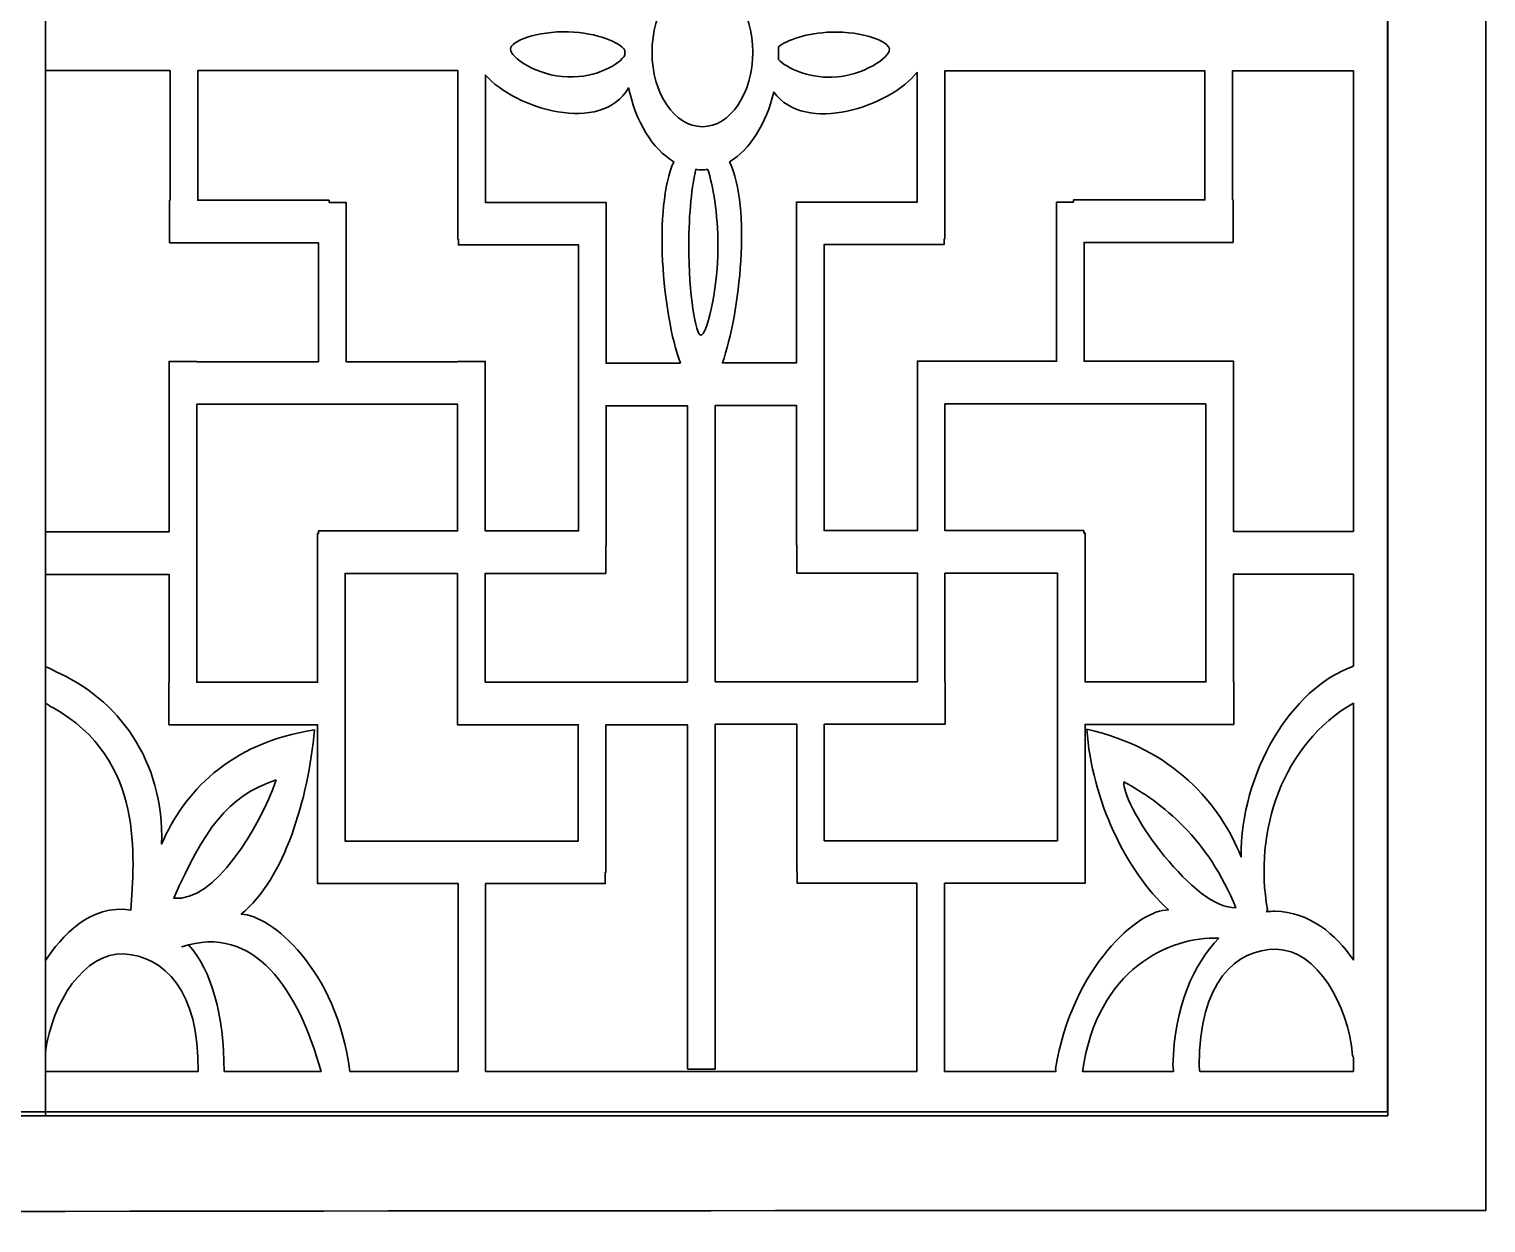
# Model space of a CAD drawing. Header units: centimetres. Extents: x 1.9 to 19.9, y -9.6 to 0.9.
# Drawn here: x 16.715 to 19.894, y -9.554 to -6.949 of the extents above; entities that cross this region are included whole.
import ezdxf

# ---------------------------------------------------------------- set-up
doc = ezdxf.new("R2010")
doc.units = ezdxf.units.CM
doc.header["$MEASUREMENT"] = 0
doc.layers.add('layer 1', color=7, linetype='Continuous')

msp = doc.modelspace()

# ---------------------------------------------------------------- linework, layer by layer
at = {"layer": 'layer 1', "color": 250, "lineweight": 35}
for points, knots in [([(1.85394, -9.55438), (1.85394, -9.55438), (1.85394, -4.48585), (1.85394, -4.48585), (1.85394, -4.48585), (1.85394, -4.48585), (19.89445, -4.48585), (19.89445, -4.48585), (19.89445, -4.48585), (19.89445, -4.48585), (19.89445, -9.52712), (19.89445, -9.52712), (19.89445, -9.52712), (13.88093, -9.52712), (7.86746, -9.55438), (1.85394, -9.55438)], [0, 0, 0, 0, 0.2, 0.2, 0.2, 0.2, 0.4, 0.4, 0.4, 0.4, 0.6, 0.6, 0.6, 0.6, 1, 1, 1, 1]), ([(2.06871, -4.70062), (2.06871, -4.70062), (2.06871, -9.31235), (2.06871, -9.31235), (2.06871, -9.31235), (2.06871, -9.31235), (19.67968, -9.31235), (19.67968, -9.31235), (19.67968, -9.31235), (19.67968, -9.31235), (19.67968, -4.70062), (19.67968, -4.70062), (19.67968, -4.70062), (19.67968, -4.70062), (2.06871, -4.70062), (2.06871, -4.70062)], [0, 0, 0, 0, 0.2, 0.2, 0.2, 0.2, 0.4, 0.4, 0.4, 0.4, 0.6, 0.6, 0.6, 0.6, 1, 1, 1, 1]), ([(13.90692, -4.6818), (13.90692, -4.6818), (16.75077, -4.6818), (16.75077, -4.6818), (16.75077, -4.6818), (16.75077, -4.6818), (16.75077, -9.32079), (16.75077, -9.32079), (16.75077, -9.32079), (16.75077, -9.32079), (13.90692, -9.32079), (13.90692, -9.32079), (13.90692, -9.32079), (13.90692, -9.32079), (13.90692, -4.6818), (13.90692, -4.6818)], [0, 0, 0, 0, 0.2, 0.2, 0.2, 0.2, 0.4, 0.4, 0.4, 0.4, 0.6, 0.6, 0.6, 0.6, 1, 1, 1, 1]), ([(16.67365, -4.6818), (16.67365, -4.6818), (19.6804, -4.6818), (19.6804, -4.6818), (19.6804, -4.6818), (19.6804, -4.6818), (19.6804, -9.32079), (19.6804, -9.32079), (19.6804, -9.32079), (19.6804, -9.32079), (16.67365, -9.32079), (16.67365, -9.32079), (16.67365, -9.32079), (16.67365, -9.32079), (16.67365, -4.6818), (16.67365, -4.6818)], [0, 0, 0, 0, 0.2, 0.2, 0.2, 0.2, 0.4, 0.4, 0.4, 0.4, 0.6, 0.6, 0.6, 0.6, 1, 1, 1, 1]), ([(18.18466, -6.83779), (18.2454, -6.83779), (18.29465, -6.91046), (18.29465, -7.00006), (18.29465, -7.00006), (18.29465, -7.08966), (18.2454, -7.16233), (18.18466, -7.16233), (18.18466, -7.16233), (18.12393, -7.16233), (18.07467, -7.08966), (18.07467, -7.00006), (18.07467, -7.00006), (18.07467, -6.91046), (18.12393, -6.83779), (18.18466, -6.83779)], [0, 0, 0, 0, 0.2, 0.2, 0.2, 0.2, 0.4, 0.4, 0.4, 0.4, 0.6, 0.6, 0.6, 0.6, 1, 1, 1, 1]), ([(18.01531, -7.0063), (18.01524, -7.00339), (18.01521, -7.00047), (18.01521, -6.99753), (18.01521, -6.99753), (18.01521, -6.99679), (18.01522, -6.99605), (18.01522, -6.99531), (18.01522, -6.99531), (18.00553, -6.97868), (17.95475, -6.9573), (17.89257, -6.95536), (17.89257, -6.95536), (17.82317, -6.9532), (17.76582, -6.97605), (17.76555, -6.99302), (17.76555, -6.99302), (17.76529, -7.01), (17.82166, -7.05165), (17.89105, -7.05381), (17.89105, -7.05381), (17.95378, -7.05577), (18.00571, -7.02481), (18.01531, -7.0063)], [0, 0, 0, 0, 0.1428571, 0.1428571, 0.1428571, 0.1428571, 0.2857143, 0.2857143, 0.2857143, 0.2857143, 0.4285714, 0.4285714, 0.4285714, 0.4285714, 0.5714286, 0.5714286, 0.5714286, 0.5714286, 0.7142857, 0.7142857, 0.7142857, 0.7142857, 1, 1, 1, 1]), ([(18.35063, -6.98788), (18.3507, -6.99108), (18.35075, -6.9943), (18.35075, -6.99753), (18.35075, -6.99753), (18.35075, -7.00375), (18.3506, -7.00992), (18.35032, -7.01603), (18.35032, -7.01603), (18.36875, -7.03405), (18.41419, -7.05607), (18.46739, -7.05441), (18.46739, -7.05441), (18.53679, -7.05224), (18.59315, -7.0106), (18.59289, -6.99362), (18.59289, -6.99362), (18.59263, -6.97664), (18.53527, -6.95379), (18.46588, -6.95596), (18.46588, -6.95596), (18.41338, -6.9576), (18.36901, -6.97309), (18.35063, -6.98788)], [0, 0, 0, 0, 0.1428571, 0.1428571, 0.1428571, 0.1428571, 0.2857143, 0.2857143, 0.2857143, 0.2857143, 0.4285714, 0.4285714, 0.4285714, 0.4285714, 0.5714286, 0.5714286, 0.5714286, 0.5714286, 0.7142857, 0.7142857, 0.7142857, 0.7142857, 1, 1, 1, 1]), ([(16.75077, -8.04649), (16.75077, -8.04649), (17.0208, -8.04649), (17.0208, -8.04649), (17.0208, -8.04649), (17.0208, -8.04649), (17.0208, -7.67468), (17.0208, -7.67468), (17.0208, -7.67468), (17.0208, -7.67468), (17.08094, -7.67468), (17.08094, -7.67468), (17.08094, -7.67468), (17.08094, -7.67468), (17.08094, -7.67516), (17.08094, -7.67516), (17.08094, -7.67516), (17.08094, -7.67516), (17.3467, -7.67516), (17.3467, -7.67516), (17.3467, -7.67516), (17.3467, -7.67516), (17.3467, -7.41575), (17.3467, -7.41575), (17.3467, -7.41575), (17.3467, -7.41575), (17.02175, -7.41575), (17.02175, -7.41575), (17.02175, -7.41575), (17.02175, -7.41575), (17.02175, -7.32297), (17.02175, -7.32297), (17.02175, -7.32297), (17.02175, -7.32297), (17.02303, -7.32297), (17.02303, -7.32297), (17.02303, -7.32297), (17.02303, -7.32297), (17.02303, -7.03993), (17.02303, -7.03993), (17.02303, -7.03993), (17.02303, -7.03993), (16.75077, -7.03993), (16.75077, -7.03993), (16.75077, -7.03993), (16.75077, -7.03993), (16.75077, -8.04649), (16.75077, -8.04649)], [0, 0, 0, 0, 0.0769231, 0.0769231, 0.0769231, 0.0769231, 0.1538462, 0.1538462, 0.1538462, 0.1538462, 0.2307692, 0.2307692, 0.2307692, 0.2307692, 0.3076923, 0.3076923, 0.3076923, 0.3076923, 0.3846154, 0.3846154, 0.3846154, 0.3846154, 0.4615385, 0.4615385, 0.4615385, 0.4615385, 0.5384615, 0.5384615, 0.5384615, 0.5384615, 0.6153846, 0.6153846, 0.6153846, 0.6153846, 0.6923077, 0.6923077, 0.6923077, 0.6923077, 0.7692308, 0.7692308, 0.7692308, 0.7692308, 0.8461538, 0.8461538, 0.8461538, 0.8461538, 1, 1, 1, 1]), ([(17.36991, -7.32297), (17.36991, -7.32297), (17.08316, -7.32297), (17.08316, -7.32297), (17.08316, -7.32297), (17.08316, -7.32297), (17.08316, -7.03993), (17.08316, -7.03993), (17.08316, -7.03993), (17.08316, -7.03993), (17.65089, -7.03993), (17.65089, -7.03993), (17.65089, -7.03993), (17.65089, -7.03993), (17.65089, -7.40793), (17.65089, -7.40793), (17.65089, -7.40793), (17.65089, -7.40793), (17.65218, -7.40793), (17.65218, -7.40793), (17.65218, -7.40793), (17.65218, -7.40793), (17.65218, -7.42039), (17.65218, -7.42039), (17.65218, -7.42039), (17.65218, -7.42039), (17.91441, -7.42039), (17.91441, -7.42039), (17.91441, -7.42039), (17.91441, -7.42039), (17.91441, -8.04456), (17.91441, -8.04456), (17.91441, -8.04456), (17.91441, -8.04456), (17.71057, -8.04456), (17.71057, -8.04456), (17.71057, -8.04456), (17.71057, -8.04456), (17.71057, -7.76794), (17.71057, -7.76794), (17.71057, -7.76794), (17.71057, -7.76794), (17.71057, -7.67516), (17.71057, -7.67516), (17.71057, -7.67516), (17.71057, -7.67516), (17.71057, -7.67468), (17.71057, -7.67468), (17.71057, -7.67468), (17.71057, -7.67468), (17.65044, -7.67468), (17.65044, -7.67468), (17.65044, -7.67468), (17.65044, -7.67468), (17.65044, -7.67516), (17.65044, -7.67516), (17.65044, -7.67516), (17.65044, -7.67516), (17.40684, -7.67516), (17.40684, -7.67516), (17.40684, -7.67516), (17.40684, -7.67516), (17.40684, -7.32761), (17.40684, -7.32761), (17.40684, -7.32761), (17.40684, -7.32761), (17.36991, -7.32761), (17.36991, -7.32761), (17.36991, -7.32761), (17.36991, -7.32761), (17.36991, -7.32297), (17.36991, -7.32297)], [0, 0, 0, 0, 0.0526316, 0.0526316, 0.0526316, 0.0526316, 0.1052632, 0.1052632, 0.1052632, 0.1052632, 0.1578947, 0.1578947, 0.1578947, 0.1578947, 0.2105263, 0.2105263, 0.2105263, 0.2105263, 0.2631579, 0.2631579, 0.2631579, 0.2631579, 0.3157895, 0.3157895, 0.3157895, 0.3157895, 0.3684211, 0.3684211, 0.3684211, 0.3684211, 0.4210526, 0.4210526, 0.4210526, 0.4210526, 0.4736842, 0.4736842, 0.4736842, 0.4736842, 0.5263158, 0.5263158, 0.5263158, 0.5263158, 0.5789474, 0.5789474, 0.5789474, 0.5789474, 0.6315789, 0.6315789, 0.6315789, 0.6315789, 0.6842105, 0.6842105, 0.6842105, 0.6842105, 0.7368421, 0.7368421, 0.7368421, 0.7368421, 0.7894737, 0.7894737, 0.7894737, 0.7894737, 0.8421053, 0.8421053, 0.8421053, 0.8421053, 0.8947368, 0.8947368, 0.8947368, 0.8947368, 1, 1, 1, 1]), ([(18.13644, -7.67861), (18.09708, -7.57032), (18.07732, -7.33937), (18.12217, -7.23884), (18.12217, -7.23884), (18.07554, -7.21084), (18.03902, -7.15158), (18.02343, -7.07775), (18.02343, -7.07775), (17.96347, -7.18039), (17.77688, -7.12361), (17.71102, -7.04978), (17.71102, -7.04978), (17.71102, -7.04978), (17.71102, -7.32761), (17.71102, -7.32761), (17.71102, -7.32761), (17.71102, -7.32761), (17.91441, -7.32761), (17.91441, -7.32761), (17.91441, -7.32761), (17.91441, -7.32761), (17.95132, -7.32761), (17.95132, -7.32761), (17.95132, -7.32761), (17.95132, -7.32761), (17.97455, -7.32761), (17.97455, -7.32761), (17.97455, -7.32761), (17.97455, -7.32761), (17.97455, -7.67861), (17.97455, -7.67861), (17.97455, -7.67861), (17.97455, -7.67861), (18.13644, -7.67861), (18.13644, -7.67861)], [0, 0, 0, 0, 0.1, 0.1, 0.1, 0.1, 0.2, 0.2, 0.2, 0.2, 0.3, 0.3, 0.3, 0.3, 0.4, 0.4, 0.4, 0.4, 0.5, 0.5, 0.5, 0.5, 0.6, 0.6, 0.6, 0.6, 0.7, 0.7, 0.7, 0.7, 0.8, 0.8, 0.8, 0.8, 1, 1, 1, 1]), ([(18.65337, -7.04318), (18.59535, -7.11822), (18.40778, -7.18071), (18.3405, -7.08682), (18.3405, -7.08682), (18.32393, -7.15636), (18.28857, -7.21189), (18.24392, -7.23877), (18.24392, -7.23877), (18.29126, -7.33893), (18.26686, -7.56879), (18.22818, -7.67781), (18.22818, -7.67781), (18.22818, -7.67781), (18.38984, -7.67781), (18.38984, -7.67781), (18.38984, -7.67781), (18.38984, -7.67781), (18.38984, -7.32681), (18.38984, -7.32681), (18.38984, -7.32681), (18.38984, -7.32681), (18.41307, -7.32681), (18.41307, -7.32681), (18.41307, -7.32681), (18.41307, -7.32681), (18.44998, -7.32681), (18.44998, -7.32681), (18.44998, -7.32681), (18.44998, -7.32681), (18.65337, -7.32681), (18.65337, -7.32681), (18.65337, -7.32681), (18.65337, -7.32681), (18.65337, -7.04318), (18.65337, -7.04318)], [0, 0, 0, 0, 0.1, 0.1, 0.1, 0.1, 0.2, 0.2, 0.2, 0.2, 0.3, 0.3, 0.3, 0.3, 0.4, 0.4, 0.4, 0.4, 0.5, 0.5, 0.5, 0.5, 0.6, 0.6, 0.6, 0.6, 0.7, 0.7, 0.7, 0.7, 0.8, 0.8, 0.8, 0.8, 1, 1, 1, 1]), ([(18.99448, -7.32217), (18.99448, -7.32217), (19.28123, -7.32217), (19.28123, -7.32217), (19.28123, -7.32217), (19.28123, -7.32217), (19.28123, -7.04073), (19.28123, -7.04073), (19.28123, -7.04073), (19.28123, -7.04073), (18.7135, -7.04073), (18.7135, -7.04073), (18.7135, -7.04073), (18.7135, -7.04073), (18.7135, -7.40713), (18.7135, -7.40713), (18.7135, -7.40713), (18.7135, -7.40713), (18.71222, -7.40713), (18.71222, -7.40713), (18.71222, -7.40713), (18.71222, -7.40713), (18.71222, -7.41959), (18.71222, -7.41959), (18.71222, -7.41959), (18.71222, -7.41959), (18.44998, -7.41959), (18.44998, -7.41959), (18.44998, -7.41959), (18.44998, -7.41959), (18.44998, -8.04376), (18.44998, -8.04376), (18.44998, -8.04376), (18.44998, -8.04376), (18.65382, -8.04376), (18.65382, -8.04376), (18.65382, -8.04376), (18.65382, -8.04376), (18.65382, -7.76714), (18.65382, -7.76714), (18.65382, -7.76714), (18.65382, -7.76714), (18.65382, -7.67436), (18.65382, -7.67436), (18.65382, -7.67436), (18.65382, -7.67436), (18.65382, -7.67389), (18.65382, -7.67389), (18.65382, -7.67389), (18.65382, -7.67389), (18.71395, -7.67389), (18.71395, -7.67389), (18.71395, -7.67389), (18.71395, -7.67389), (18.71395, -7.67436), (18.71395, -7.67436), (18.71395, -7.67436), (18.71395, -7.67436), (18.95756, -7.67436), (18.95756, -7.67436), (18.95756, -7.67436), (18.95756, -7.67436), (18.95756, -7.32681), (18.95756, -7.32681), (18.95756, -7.32681), (18.95756, -7.32681), (18.99448, -7.32681), (18.99448, -7.32681), (18.99448, -7.32681), (18.99448, -7.32681), (18.99448, -7.32217), (18.99448, -7.32217)], [0, 0, 0, 0, 0.0526316, 0.0526316, 0.0526316, 0.0526316, 0.1052632, 0.1052632, 0.1052632, 0.1052632, 0.1578947, 0.1578947, 0.1578947, 0.1578947, 0.2105263, 0.2105263, 0.2105263, 0.2105263, 0.2631579, 0.2631579, 0.2631579, 0.2631579, 0.3157895, 0.3157895, 0.3157895, 0.3157895, 0.3684211, 0.3684211, 0.3684211, 0.3684211, 0.4210526, 0.4210526, 0.4210526, 0.4210526, 0.4736842, 0.4736842, 0.4736842, 0.4736842, 0.5263158, 0.5263158, 0.5263158, 0.5263158, 0.5789474, 0.5789474, 0.5789474, 0.5789474, 0.6315789, 0.6315789, 0.6315789, 0.6315789, 0.6842105, 0.6842105, 0.6842105, 0.6842105, 0.7368421, 0.7368421, 0.7368421, 0.7368421, 0.7894737, 0.7894737, 0.7894737, 0.7894737, 0.8421053, 0.8421053, 0.8421053, 0.8421053, 0.8947368, 0.8947368, 0.8947368, 0.8947368, 1, 1, 1, 1]), ([(19.34137, -7.32217), (19.34137, -7.32217), (19.34265, -7.32217), (19.34265, -7.32217), (19.34265, -7.32217), (19.34265, -7.32217), (19.34265, -7.41495), (19.34265, -7.41495), (19.34265, -7.41495), (19.34265, -7.41495), (19.01769, -7.41495), (19.01769, -7.41495), (19.01769, -7.41495), (19.01769, -7.41495), (19.01769, -7.67436), (19.01769, -7.67436), (19.01769, -7.67436), (19.01769, -7.67436), (19.28345, -7.67436), (19.28345, -7.67436), (19.28345, -7.67436), (19.28345, -7.67436), (19.28345, -7.67389), (19.28345, -7.67389), (19.28345, -7.67389), (19.28345, -7.67389), (19.34359, -7.67389), (19.34359, -7.67389), (19.34359, -7.67389), (19.34359, -7.67389), (19.34359, -8.04569), (19.34359, -8.04569), (19.34359, -8.04569), (19.34359, -8.04569), (19.60527, -8.04569), (19.60527, -8.04569), (19.60527, -8.04569), (19.60527, -8.04569), (19.60527, -7.04073), (19.60527, -7.04073), (19.60527, -7.04073), (19.60527, -7.04073), (19.34137, -7.04073), (19.34137, -7.04073), (19.34137, -7.04073), (19.34137, -7.04073), (19.34137, -7.32217), (19.34137, -7.32217)], [0, 0, 0, 0, 0.0769231, 0.0769231, 0.0769231, 0.0769231, 0.1538462, 0.1538462, 0.1538462, 0.1538462, 0.2307692, 0.2307692, 0.2307692, 0.2307692, 0.3076923, 0.3076923, 0.3076923, 0.3076923, 0.3846154, 0.3846154, 0.3846154, 0.3846154, 0.4615385, 0.4615385, 0.4615385, 0.4615385, 0.5384615, 0.5384615, 0.5384615, 0.5384615, 0.6153846, 0.6153846, 0.6153846, 0.6153846, 0.6923077, 0.6923077, 0.6923077, 0.6923077, 0.7692308, 0.7692308, 0.7692308, 0.7692308, 0.8461538, 0.8461538, 0.8461538, 0.8461538, 1, 1, 1, 1]), ([(18.1964, -7.25557), (18.19197, -7.25611), (18.1875, -7.25638), (18.18298, -7.25638), (18.18298, -7.25638), (18.17866, -7.25638), (18.17438, -7.25613), (18.17014, -7.25564), (18.17014, -7.25564), (18.1621, -7.2889), (18.1549, -7.35064), (18.15477, -7.42195), (18.15477, -7.42195), (18.15456, -7.52904), (18.17037, -7.61718), (18.18137, -7.61733), (18.18137, -7.61733), (18.19238, -7.61748), (18.21839, -7.52991), (18.2186, -7.42282), (18.2186, -7.42282), (18.21873, -7.35121), (18.20729, -7.28898), (18.1964, -7.25557)], [0, 0, 0, 0, 0.1428571, 0.1428571, 0.1428571, 0.1428571, 0.2857143, 0.2857143, 0.2857143, 0.2857143, 0.4285714, 0.4285714, 0.4285714, 0.4285714, 0.5714286, 0.5714286, 0.5714286, 0.5714286, 0.7142857, 0.7142857, 0.7142857, 0.7142857, 1, 1, 1, 1]), ([(17.08094, -7.76794), (17.08094, -7.76794), (17.65044, -7.76794), (17.65044, -7.76794), (17.65044, -7.76794), (17.65044, -7.76794), (17.65044, -8.04456), (17.65044, -8.04456), (17.65044, -8.04456), (17.65044, -8.04456), (17.34707, -8.04456), (17.34707, -8.04456), (17.34707, -8.04456), (17.34707, -8.04456), (17.34707, -8.04986), (17.34707, -8.04986), (17.34707, -8.04986), (17.34707, -8.04986), (17.34472, -8.04986), (17.34472, -8.04986), (17.34472, -8.04986), (17.34472, -8.04986), (17.34472, -8.37473), (17.34472, -8.37473), (17.34472, -8.37473), (17.34472, -8.37473), (17.08094, -8.37473), (17.08094, -8.37473), (17.08094, -8.37473), (17.08094, -8.37473), (17.08094, -7.76794), (17.08094, -7.76794)], [0, 0, 0, 0, 0.1111111, 0.1111111, 0.1111111, 0.1111111, 0.2222222, 0.2222222, 0.2222222, 0.2222222, 0.3333333, 0.3333333, 0.3333333, 0.3333333, 0.4444444, 0.4444444, 0.4444444, 0.4444444, 0.5555556, 0.5555556, 0.5555556, 0.5555556, 0.6666667, 0.6666667, 0.6666667, 0.6666667, 0.7777778, 0.7777778, 0.7777778, 0.7777778, 1, 1, 1, 1]), ([(18.15171, -8.37451), (18.15171, -8.37451), (18.15171, -8.37371), (18.15171, -8.37371), (18.15171, -8.37371), (18.15171, -8.37371), (18.15175, -8.37371), (18.15175, -8.37371), (18.15175, -8.37371), (18.15175, -8.37371), (18.15175, -7.77139), (18.15175, -7.77139), (18.15175, -7.77139), (18.15175, -7.77139), (17.97455, -7.77139), (17.97455, -7.77139), (17.97455, -7.77139), (17.97455, -7.77139), (17.97455, -8.07643), (17.97455, -8.07643), (17.97455, -8.07643), (17.97455, -8.07643), (17.97382, -8.07643), (17.97382, -8.07643), (17.97382, -8.07643), (17.97382, -8.07643), (17.97382, -8.13734), (17.97382, -8.13734), (17.97382, -8.13734), (17.97382, -8.13734), (17.71057, -8.13734), (17.71057, -8.13734), (17.71057, -8.13734), (17.71057, -8.13734), (17.71057, -8.37451), (17.71057, -8.37451), (17.71057, -8.37451), (17.71057, -8.37451), (18.15171, -8.37451), (18.15171, -8.37451)], [0, 0, 0, 0, 0.0909091, 0.0909091, 0.0909091, 0.0909091, 0.1818182, 0.1818182, 0.1818182, 0.1818182, 0.2727273, 0.2727273, 0.2727273, 0.2727273, 0.3636364, 0.3636364, 0.3636364, 0.3636364, 0.4545455, 0.4545455, 0.4545455, 0.4545455, 0.5454545, 0.5454545, 0.5454545, 0.5454545, 0.6363636, 0.6363636, 0.6363636, 0.6363636, 0.7272727, 0.7272727, 0.7272727, 0.7272727, 0.8181818, 0.8181818, 0.8181818, 0.8181818, 1, 1, 1, 1]), ([(18.65382, -8.37371), (18.65382, -8.37371), (18.65382, -8.13654), (18.65382, -8.13654), (18.65382, -8.13654), (18.65382, -8.13654), (18.39058, -8.13654), (18.39058, -8.13654), (18.39058, -8.13654), (18.39058, -8.13654), (18.39058, -8.07564), (18.39058, -8.07564), (18.39058, -8.07564), (18.39058, -8.07564), (18.38984, -8.07564), (18.38984, -8.07564), (18.38984, -8.07564), (18.38984, -8.07564), (18.38984, -7.77059), (18.38984, -7.77059), (18.38984, -7.77059), (18.38984, -7.77059), (18.21265, -7.77059), (18.21265, -7.77059), (18.21265, -7.77059), (18.21265, -7.77059), (18.21265, -8.37371), (18.21265, -8.37371), (18.21265, -8.37371), (18.21265, -8.37371), (18.65382, -8.37371), (18.65382, -8.37371)], [0, 0, 0, 0, 0.1111111, 0.1111111, 0.1111111, 0.1111111, 0.2222222, 0.2222222, 0.2222222, 0.2222222, 0.3333333, 0.3333333, 0.3333333, 0.3333333, 0.4444444, 0.4444444, 0.4444444, 0.4444444, 0.5555556, 0.5555556, 0.5555556, 0.5555556, 0.6666667, 0.6666667, 0.6666667, 0.6666667, 0.7777778, 0.7777778, 0.7777778, 0.7777778, 1, 1, 1, 1]), ([(19.28345, -7.76714), (19.28345, -7.76714), (18.71395, -7.76714), (18.71395, -7.76714), (18.71395, -7.76714), (18.71395, -7.76714), (18.71395, -8.04376), (18.71395, -8.04376), (18.71395, -8.04376), (18.71395, -8.04376), (19.01732, -8.04376), (19.01732, -8.04376), (19.01732, -8.04376), (19.01732, -8.04376), (19.01732, -8.04906), (19.01732, -8.04906), (19.01732, -8.04906), (19.01732, -8.04906), (19.01967, -8.04906), (19.01967, -8.04906), (19.01967, -8.04906), (19.01967, -8.04906), (19.01967, -8.37393), (19.01967, -8.37393), (19.01967, -8.37393), (19.01967, -8.37393), (19.28345, -8.37393), (19.28345, -8.37393), (19.28345, -8.37393), (19.28345, -8.37393), (19.28345, -7.76714), (19.28345, -7.76714)], [0, 0, 0, 0, 0.1111111, 0.1111111, 0.1111111, 0.1111111, 0.2222222, 0.2222222, 0.2222222, 0.2222222, 0.3333333, 0.3333333, 0.3333333, 0.3333333, 0.4444444, 0.4444444, 0.4444444, 0.4444444, 0.5555556, 0.5555556, 0.5555556, 0.5555556, 0.6666667, 0.6666667, 0.6666667, 0.6666667, 0.7777778, 0.7777778, 0.7777778, 0.7777778, 1, 1, 1, 1]), ([(17.65044, -8.13734), (17.65044, -8.13734), (17.65044, -8.37451), (17.65044, -8.37451), (17.65044, -8.37451), (17.65044, -8.37451), (17.65011, -8.37451), (17.65011, -8.37451), (17.65011, -8.37451), (17.65011, -8.37451), (17.65011, -8.46729), (17.65011, -8.46729), (17.65011, -8.46729), (17.65011, -8.46729), (17.91382, -8.46729), (17.91382, -8.46729), (17.91382, -8.46729), (17.91382, -8.46729), (17.91382, -8.7214), (17.91382, -8.7214), (17.91382, -8.7214), (17.91382, -8.7214), (17.40486, -8.7214), (17.40486, -8.7214), (17.40486, -8.7214), (17.40486, -8.7214), (17.40486, -8.13734), (17.40486, -8.13734), (17.40486, -8.13734), (17.40486, -8.13734), (17.65044, -8.13734), (17.65044, -8.13734)], [0, 0, 0, 0, 0.1111111, 0.1111111, 0.1111111, 0.1111111, 0.2222222, 0.2222222, 0.2222222, 0.2222222, 0.3333333, 0.3333333, 0.3333333, 0.3333333, 0.4444444, 0.4444444, 0.4444444, 0.4444444, 0.5555556, 0.5555556, 0.5555556, 0.5555556, 0.6666667, 0.6666667, 0.6666667, 0.6666667, 0.7777778, 0.7777778, 0.7777778, 0.7777778, 1, 1, 1, 1]), ([(18.71395, -8.13654), (18.71395, -8.13654), (18.71395, -8.37371), (18.71395, -8.37371), (18.71395, -8.37371), (18.71395, -8.37371), (18.71428, -8.37371), (18.71428, -8.37371), (18.71428, -8.37371), (18.71428, -8.37371), (18.71428, -8.46649), (18.71428, -8.46649), (18.71428, -8.46649), (18.71428, -8.46649), (18.45058, -8.46649), (18.45058, -8.46649), (18.45058, -8.46649), (18.45058, -8.46649), (18.45058, -8.72061), (18.45058, -8.72061), (18.45058, -8.72061), (18.45058, -8.72061), (18.95954, -8.72061), (18.95954, -8.72061), (18.95954, -8.72061), (18.95954, -8.72061), (18.95954, -8.13654), (18.95954, -8.13654), (18.95954, -8.13654), (18.95954, -8.13654), (18.71395, -8.13654), (18.71395, -8.13654)], [0, 0, 0, 0, 0.1111111, 0.1111111, 0.1111111, 0.1111111, 0.2222222, 0.2222222, 0.2222222, 0.2222222, 0.3333333, 0.3333333, 0.3333333, 0.3333333, 0.4444444, 0.4444444, 0.4444444, 0.4444444, 0.5555556, 0.5555556, 0.5555556, 0.5555556, 0.6666667, 0.6666667, 0.6666667, 0.6666667, 0.7777778, 0.7777778, 0.7777778, 0.7777778, 1, 1, 1, 1]), ([(19.60527, -8.13847), (19.60527, -8.13847), (19.34359, -8.13847), (19.34359, -8.13847), (19.34359, -8.13847), (19.34359, -8.13847), (19.34359, -8.37393), (19.34359, -8.37393), (19.34359, -8.37393), (19.34359, -8.37393), (19.34413, -8.37393), (19.34413, -8.37393), (19.34413, -8.37393), (19.34413, -8.37393), (19.34413, -8.46671), (19.34413, -8.46671), (19.34413, -8.46671), (19.34413, -8.46671), (19.01967, -8.46671), (19.01967, -8.46671), (19.01967, -8.46671), (19.01967, -8.46671), (19.01967, -8.81338), (19.01967, -8.81338), (19.01967, -8.81338), (19.01967, -8.81338), (19.01847, -8.81338), (19.01847, -8.81338), (19.01847, -8.81338), (19.01847, -8.81338), (18.95954, -8.81338), (18.95954, -8.81338), (18.95954, -8.81338), (18.95954, -8.81338), (18.71302, -8.81338), (18.71302, -8.81338), (18.71302, -8.81338), (18.71302, -8.81338), (18.71302, -9.22391), (18.71302, -9.22391), (18.71302, -9.22391), (18.71302, -9.22391), (18.95605, -9.22391), (18.95605, -9.22391), (18.95605, -9.22391), (18.9558, -9.22209), (18.9556, -9.22022), (18.95546, -9.21829), (18.95546, -9.21829), (18.99081, -8.99597), (19.13842, -8.86912), (19.20179, -8.87158), (19.20179, -8.87158), (19.10921, -8.78677), (19.03438, -8.63098), (19.0236, -8.4774), (19.0236, -8.4774), (19.21078, -8.51801), (19.31576, -8.64175), (19.36025, -8.75576), (19.36025, -8.75576), (19.35946, -8.57191), (19.46841, -8.38903), (19.60527, -8.33929), (19.60527, -8.33929), (19.60527, -8.33929), (19.60527, -8.13847), (19.60527, -8.13847)], [0, 0, 0, 0, 0.0555556, 0.0555556, 0.0555556, 0.0555556, 0.1111111, 0.1111111, 0.1111111, 0.1111111, 0.1666667, 0.1666667, 0.1666667, 0.1666667, 0.2222222, 0.2222222, 0.2222222, 0.2222222, 0.2777778, 0.2777778, 0.2777778, 0.2777778, 0.3333333, 0.3333333, 0.3333333, 0.3333333, 0.3888889, 0.3888889, 0.3888889, 0.3888889, 0.4444444, 0.4444444, 0.4444444, 0.4444444, 0.5, 0.5, 0.5, 0.5, 0.5555556, 0.5555556, 0.5555556, 0.5555556, 0.6111111, 0.6111111, 0.6111111, 0.6111111, 0.6666667, 0.6666667, 0.6666667, 0.6666667, 0.7222222, 0.7222222, 0.7222222, 0.7222222, 0.7777778, 0.7777778, 0.7777778, 0.7777778, 0.8333333, 0.8333333, 0.8333333, 0.8333333, 0.8888889, 0.8888889, 0.8888889, 0.8888889, 1, 1, 1, 1]), ([(17.65138, -9.22391), (17.65138, -9.22391), (17.65138, -8.81418), (17.65138, -8.81418), (17.65138, -8.81418), (17.65138, -8.81418), (17.40486, -8.81418), (17.40486, -8.81418), (17.40486, -8.81418), (17.40486, -8.81418), (17.34592, -8.81418), (17.34592, -8.81418), (17.34592, -8.81418), (17.34592, -8.81418), (17.34472, -8.81418), (17.34472, -8.81418), (17.34472, -8.81418), (17.34472, -8.81418), (17.34472, -8.46751), (17.34472, -8.46751), (17.34472, -8.46751), (17.34472, -8.46751), (17.02027, -8.46751), (17.02027, -8.46751), (17.02027, -8.46751), (17.02027, -8.46751), (17.02027, -8.37473), (17.02027, -8.37473), (17.02027, -8.37473), (17.02027, -8.37473), (17.0208, -8.37473), (17.0208, -8.37473), (17.0208, -8.37473), (17.0208, -8.37473), (17.0208, -8.13927), (17.0208, -8.13927), (17.0208, -8.13927), (17.0208, -8.13927), (16.75077, -8.13927), (16.75077, -8.13927), (16.75077, -8.13927), (16.75077, -8.13927), (16.75077, -8.34126), (16.75077, -8.34126), (16.75077, -8.34126), (16.75683, -8.3429), (16.76411, -8.34613), (16.77279, -8.35131), (16.77279, -8.35131), (16.90814, -8.4101), (17.01032, -8.54436), (17.0044, -8.72798), (17.0044, -8.72798), (17.05204, -8.61703), (17.15022, -8.50692), (17.33836, -8.47878), (17.33836, -8.47878), (17.32331, -8.63151), (17.27314, -8.80225), (17.17828, -8.88084), (17.17828, -8.88084), (17.24166, -8.88259), (17.38629, -8.99945), (17.4154, -9.22391), (17.4154, -9.22391), (17.4154, -9.22391), (17.65138, -9.22391), (17.65138, -9.22391)], [0, 0, 0, 0, 0.0555556, 0.0555556, 0.0555556, 0.0555556, 0.1111111, 0.1111111, 0.1111111, 0.1111111, 0.1666667, 0.1666667, 0.1666667, 0.1666667, 0.2222222, 0.2222222, 0.2222222, 0.2222222, 0.2777778, 0.2777778, 0.2777778, 0.2777778, 0.3333333, 0.3333333, 0.3333333, 0.3333333, 0.3888889, 0.3888889, 0.3888889, 0.3888889, 0.4444444, 0.4444444, 0.4444444, 0.4444444, 0.5, 0.5, 0.5, 0.5, 0.5555556, 0.5555556, 0.5555556, 0.5555556, 0.6111111, 0.6111111, 0.6111111, 0.6111111, 0.6666667, 0.6666667, 0.6666667, 0.6666667, 0.7222222, 0.7222222, 0.7222222, 0.7222222, 0.7777778, 0.7777778, 0.7777778, 0.7777778, 0.8333333, 0.8333333, 0.8333333, 0.8333333, 0.8888889, 0.8888889, 0.8888889, 0.8888889, 1, 1, 1, 1]), ([(16.75077, -8.4188), (16.75584, -8.42413), (16.7613, -8.42805), (16.76676, -8.42965), (16.76676, -8.42965), (16.96937, -8.54329), (16.94398, -8.76044), (16.93739, -8.8719), (16.93739, -8.8719), (16.84858, -8.85715), (16.785, -8.93028), (16.75077, -8.98219), (16.75077, -8.98219), (16.75077, -8.98219), (16.75077, -8.4188), (16.75077, -8.4188)], [0, 0, 0, 0, 0.2, 0.2, 0.2, 0.2, 0.4, 0.4, 0.4, 0.4, 0.6, 0.6, 0.6, 0.6, 1, 1, 1, 1]), ([(19.60527, -8.42016), (19.45048, -8.50928), (19.38689, -8.70069), (19.41788, -8.8708), (19.41788, -8.8708), (19.41759, -8.87204), (19.41685, -8.87374), (19.41576, -8.87569), (19.41576, -8.87569), (19.42198, -8.87481), (19.42809, -8.8744), (19.43407, -8.87448), (19.43407, -8.87448), (19.50933, -8.87551), (19.56721, -8.92478), (19.60527, -8.98053), (19.60527, -8.98053), (19.60527, -8.98053), (19.60527, -8.42016), (19.60527, -8.42016)], [0, 0, 0, 0, 0.1666667, 0.1666667, 0.1666667, 0.1666667, 0.3333333, 0.3333333, 0.3333333, 0.3333333, 0.5, 0.5, 0.5, 0.5, 0.6666667, 0.6666667, 0.6666667, 0.6666667, 1, 1, 1, 1]), ([(18.65288, -9.22391), (18.65288, -9.22391), (18.65288, -8.81338), (18.65288, -8.81338), (18.65288, -8.81338), (18.65288, -8.81338), (18.39173, -8.81338), (18.39173, -8.81338), (18.39173, -8.81338), (18.39173, -8.81338), (18.39173, -8.7884), (18.39173, -8.7884), (18.39173, -8.7884), (18.39173, -8.7884), (18.39044, -8.7884), (18.39044, -8.7884), (18.39044, -8.7884), (18.39044, -8.7884), (18.39044, -8.46649), (18.39044, -8.46649), (18.39044, -8.46649), (18.39044, -8.46649), (18.21268, -8.46649), (18.21268, -8.46649), (18.21268, -8.46649), (18.21268, -8.46649), (18.21268, -8.46729), (18.21268, -8.46729), (18.21268, -8.46729), (18.21268, -8.46729), (18.21265, -8.46729), (18.21265, -8.46729), (18.21265, -8.46729), (18.21265, -8.46729), (18.21265, -9.21885), (18.21265, -9.21885), (18.21265, -9.21885), (18.21265, -9.21885), (18.15251, -9.21885), (18.15251, -9.21885), (18.15251, -9.21885), (18.15251, -9.21885), (18.15251, -9.21806), (18.15251, -9.21806), (18.15251, -9.21806), (18.15251, -9.21806), (18.15175, -9.21806), (18.15175, -9.21806), (18.15175, -9.21806), (18.15175, -9.21806), (18.15175, -8.46729), (18.15175, -8.46729), (18.15175, -8.46729), (18.15175, -8.46729), (17.97395, -8.46729), (17.97395, -8.46729), (17.97395, -8.46729), (17.97395, -8.46729), (17.97395, -8.7892), (17.97395, -8.7892), (17.97395, -8.7892), (17.97395, -8.7892), (17.97267, -8.7892), (17.97267, -8.7892), (17.97267, -8.7892), (17.97267, -8.7892), (17.97267, -8.81418), (17.97267, -8.81418), (17.97267, -8.81418), (17.97267, -8.81418), (17.71151, -8.81418), (17.71151, -8.81418), (17.71151, -8.81418), (17.71151, -8.81418), (17.71151, -9.22391), (17.71151, -9.22391), (17.71151, -9.22391), (17.71151, -9.22391), (18.65288, -9.22391), (18.65288, -9.22391)], [0, 0, 0, 0, 0.047619, 0.047619, 0.047619, 0.047619, 0.0952381, 0.0952381, 0.0952381, 0.0952381, 0.1428571, 0.1428571, 0.1428571, 0.1428571, 0.1904762, 0.1904762, 0.1904762, 0.1904762, 0.2380952, 0.2380952, 0.2380952, 0.2380952, 0.2857143, 0.2857143, 0.2857143, 0.2857143, 0.3333333, 0.3333333, 0.3333333, 0.3333333, 0.3809524, 0.3809524, 0.3809524, 0.3809524, 0.4285714, 0.4285714, 0.4285714, 0.4285714, 0.4761905, 0.4761905, 0.4761905, 0.4761905, 0.5238095, 0.5238095, 0.5238095, 0.5238095, 0.5714286, 0.5714286, 0.5714286, 0.5714286, 0.6190476, 0.6190476, 0.6190476, 0.6190476, 0.6666667, 0.6666667, 0.6666667, 0.6666667, 0.7142857, 0.7142857, 0.7142857, 0.7142857, 0.7619048, 0.7619048, 0.7619048, 0.7619048, 0.8095238, 0.8095238, 0.8095238, 0.8095238, 0.8571429, 0.8571429, 0.8571429, 0.8571429, 0.9047619, 0.9047619, 0.9047619, 0.9047619, 1, 1, 1, 1]), ([(17.2546, -8.58756), (17.14787, -8.62273), (17.09566, -8.6993), (17.03101, -8.84548), (17.03101, -8.84548), (17.11852, -8.85626), (17.21873, -8.69177), (17.2546, -8.58756)], [0, 0, 0, 0, 0.3333333, 0.3333333, 0.3333333, 0.3333333, 1, 1, 1, 1]), ([(19.10425, -8.59164), (19.18861, -8.63778), (19.28812, -8.71629), (19.34863, -8.86663), (19.34863, -8.86663), (19.2609, -8.87158), (19.10389, -8.65451), (19.10425, -8.59164)], [0, 0, 0, 0, 0.3333333, 0.3333333, 0.3333333, 0.3333333, 1, 1, 1, 1]), ([(17.14085, -9.22391), (17.14016, -9.09975), (17.11389, -9.0042), (17.06309, -8.94767), (17.06309, -8.94767), (17.06309, -8.94767), (17.04868, -8.95191), (17.04868, -8.95191), (17.04868, -8.95191), (17.04868, -8.95191), (17.04866, -8.95194), (17.04866, -8.95194), (17.04866, -8.95194), (17.20671, -8.89969), (17.30313, -9.04651), (17.35249, -9.22391), (17.35249, -9.22391), (17.35249, -9.22391), (17.14085, -9.22391), (17.14085, -9.22391)], [0, 0, 0, 0, 0.1666667, 0.1666667, 0.1666667, 0.1666667, 0.3333333, 0.3333333, 0.3333333, 0.3333333, 0.5, 0.5, 0.5, 0.5, 0.6666667, 0.6666667, 0.6666667, 0.6666667, 1, 1, 1, 1]), ([(19.21284, -9.22391), (19.21236, -9.21979), (19.21194, -9.21552), (19.21158, -9.21108), (19.21158, -9.21108), (19.21421, -9.08104), (19.25759, -8.98813), (19.31162, -8.9333), (19.31162, -8.9333), (19.31162, -8.9333), (19.31157, -8.93329), (19.31157, -8.93329), (19.31157, -8.93329), (19.31157, -8.93329), (19.31159, -8.93332), (19.31159, -8.93332), (19.31159, -8.93332), (19.20452, -8.92887), (19.0461, -8.9998), (19.01404, -9.22391), (19.01404, -9.22391), (19.01404, -9.22391), (19.21284, -9.22391), (19.21284, -9.22391)], [0, 0, 0, 0, 0.1428571, 0.1428571, 0.1428571, 0.1428571, 0.2857143, 0.2857143, 0.2857143, 0.2857143, 0.4285714, 0.4285714, 0.4285714, 0.4285714, 0.5714286, 0.5714286, 0.5714286, 0.5714286, 0.7142857, 0.7142857, 0.7142857, 0.7142857, 1, 1, 1, 1]), ([(16.75077, -9.18148), (16.76506, -9.07353), (16.83573, -8.9631), (16.92219, -8.96766), (16.92219, -8.96766), (17.00897, -8.97224), (17.0871, -9.0477), (17.0839, -9.22391), (17.0839, -9.22391), (17.0839, -9.22391), (16.75077, -9.22391), (16.75077, -9.22391), (16.75077, -9.22391), (16.75077, -9.22391), (16.75077, -9.18148), (16.75077, -9.18148)], [0, 0, 0, 0, 0.2, 0.2, 0.2, 0.2, 0.4, 0.4, 0.4, 0.4, 0.6, 0.6, 0.6, 0.6, 1, 1, 1, 1]), ([(19.60527, -9.19309), (19.6045, -9.19208), (19.60385, -9.19084), (19.60344, -9.18923), (19.60344, -9.18923), (19.59436, -9.07848), (19.52582, -8.95863), (19.43751, -8.95742), (19.43751, -8.95742), (19.34919, -8.95622), (19.26777, -9.02887), (19.26878, -9.21186), (19.26878, -9.21186), (19.26911, -9.21603), (19.2695, -9.22004), (19.26994, -9.22391), (19.26994, -9.22391), (19.26994, -9.22391), (19.60527, -9.22391), (19.60527, -9.22391), (19.60527, -9.22391), (19.60527, -9.22391), (19.60527, -9.19309), (19.60527, -9.19309)], [0, 0, 0, 0, 0.1428571, 0.1428571, 0.1428571, 0.1428571, 0.2857143, 0.2857143, 0.2857143, 0.2857143, 0.4285714, 0.4285714, 0.4285714, 0.4285714, 0.5714286, 0.5714286, 0.5714286, 0.5714286, 0.7142857, 0.7142857, 0.7142857, 0.7142857, 1, 1, 1, 1])]:
    msp.add_open_spline(points, degree=3, knots=knots, dxfattribs=at)

doc.saveas('drawing.dxf')
